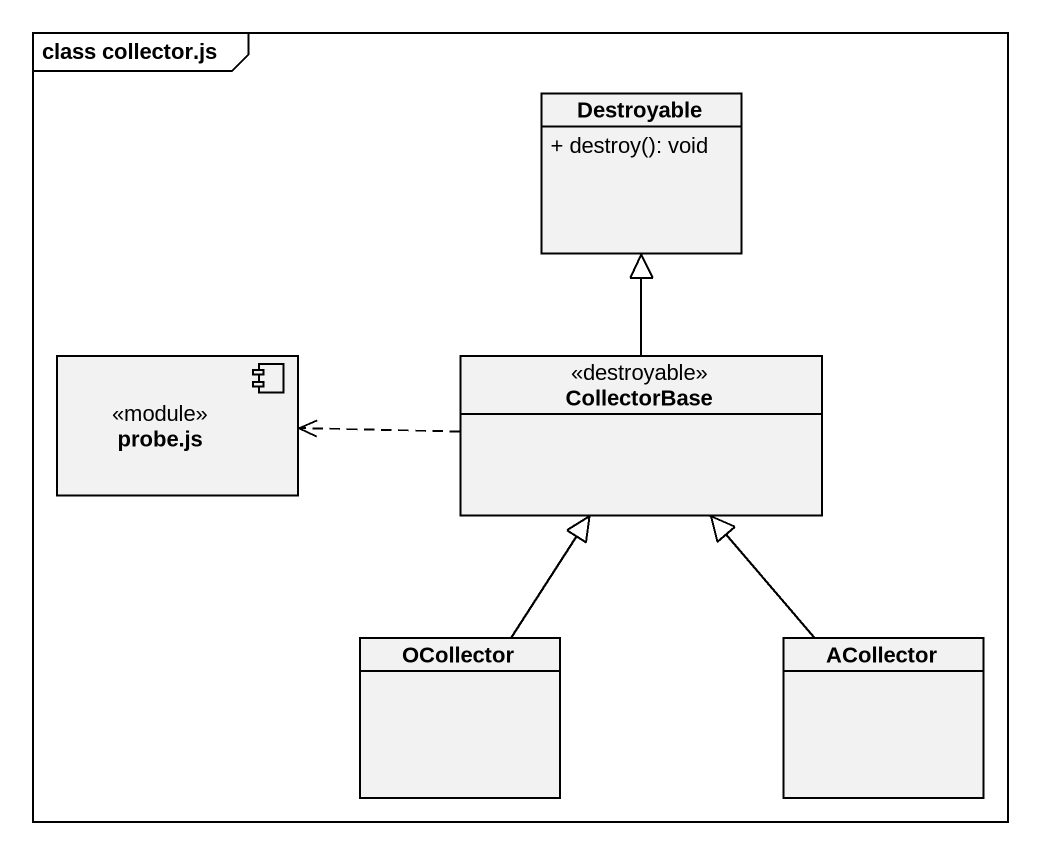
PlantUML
@startuml
mainframe class collector.js
allowmixing
hide circle
hide empty members
skinparam classAttributeIconSize 0
class Destroyable {
  + destroy(): void
}
component "probe.js" as probe_js <<module>>
class CollectorBase <<destroyable>>
class OCollector
class ACollector
CollectorBase -up-|> Destroyable
CollectorBase .left.> probe_js
OCollector -up-|> CollectorBase
ACollector -up-|> CollectorBase
@enduml
